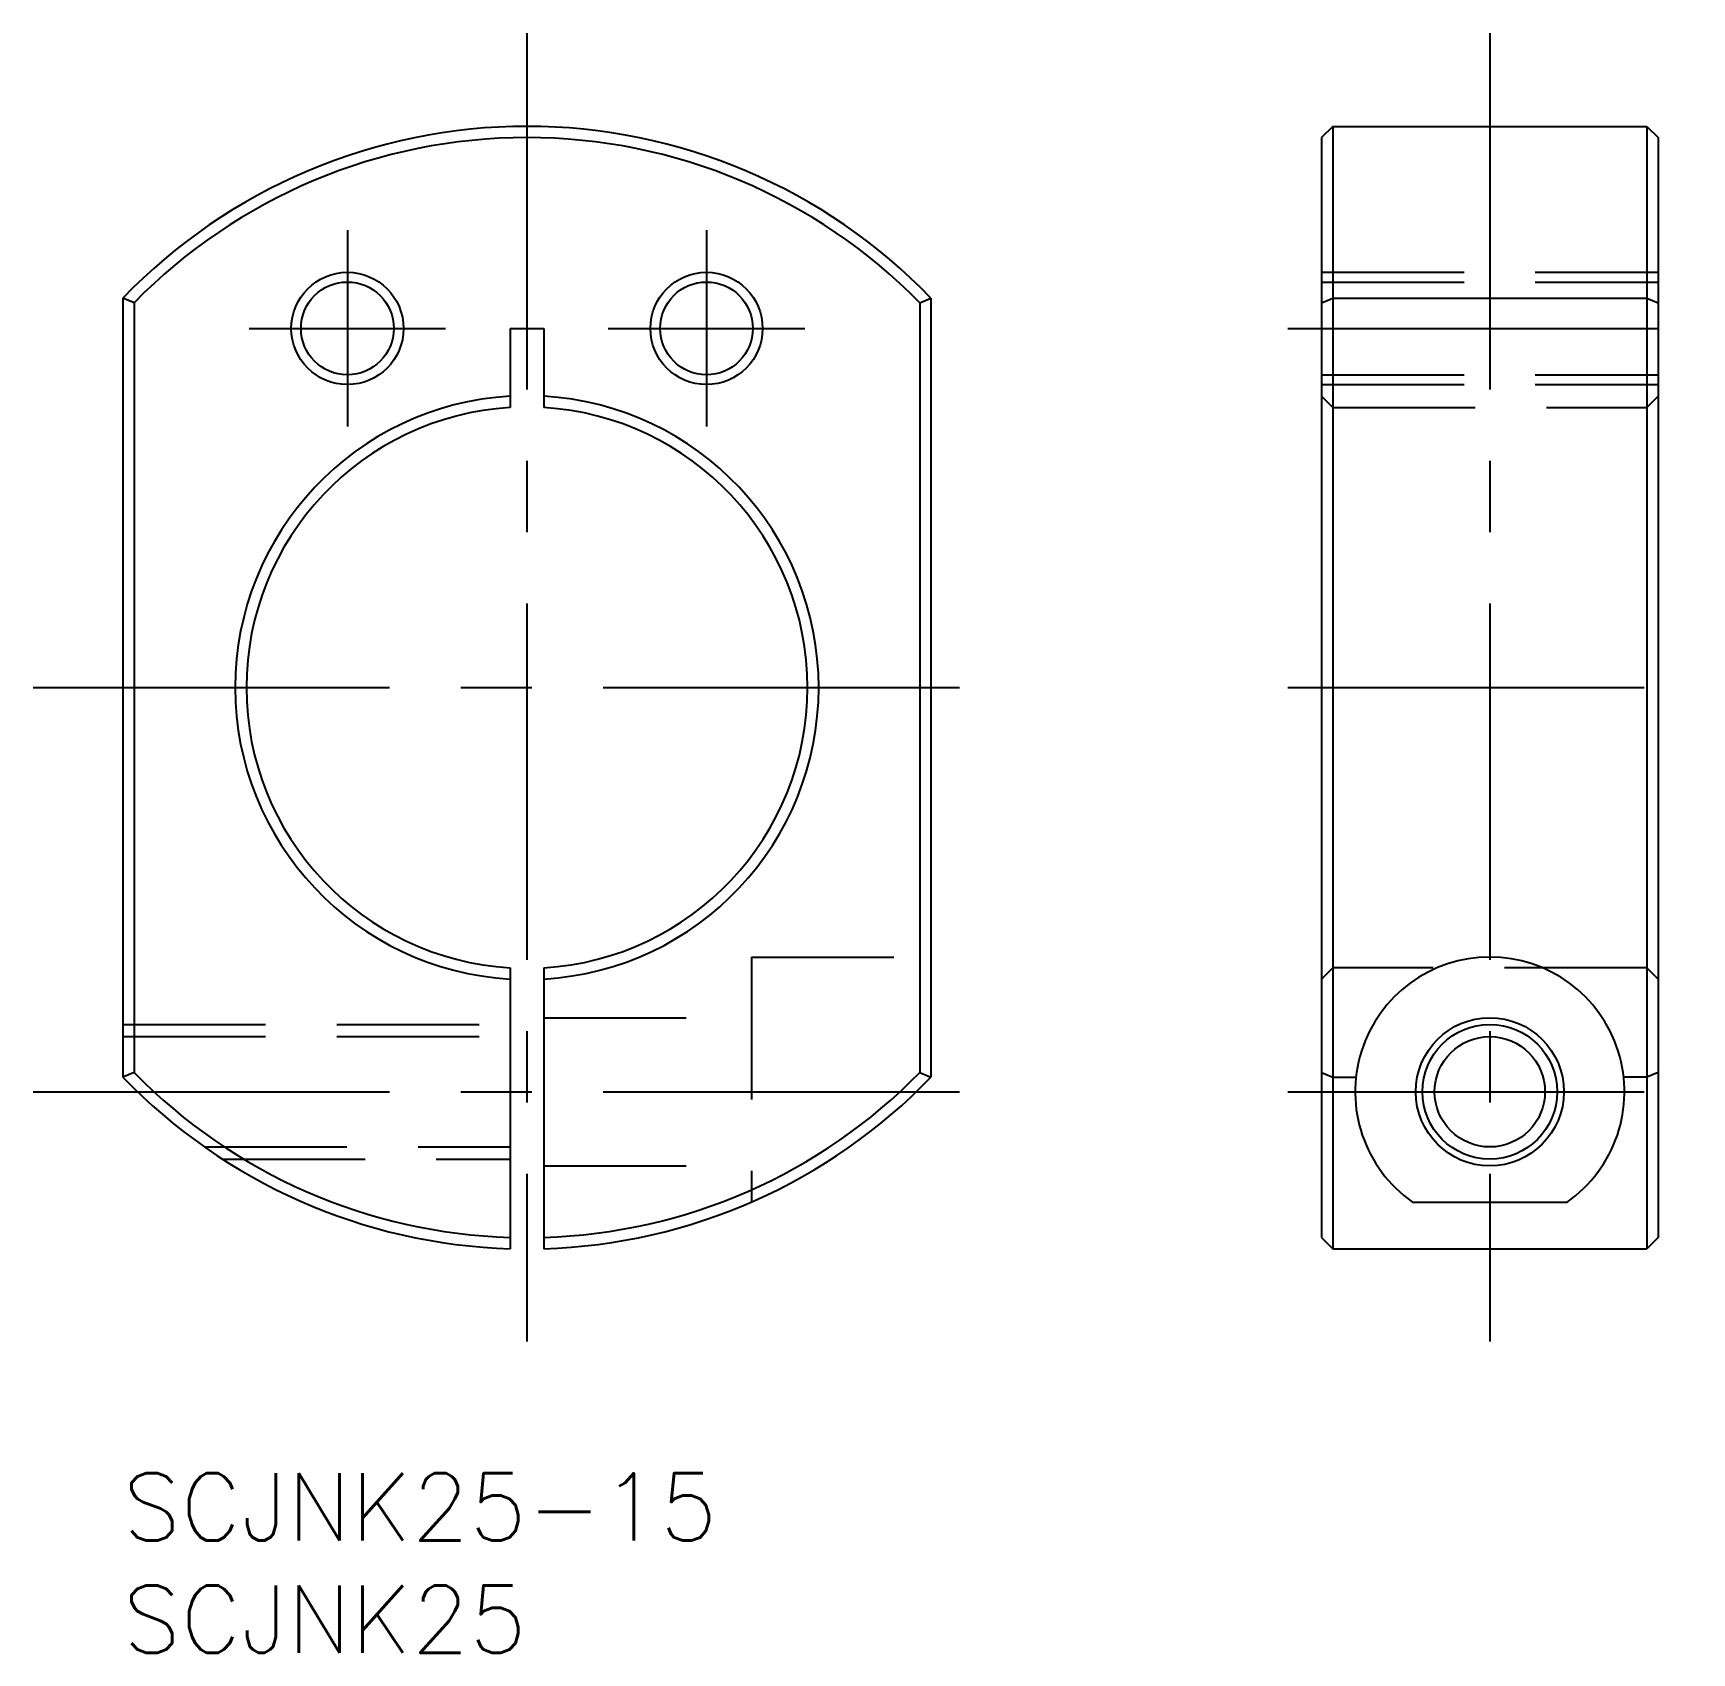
# Model space of a CAD drawing. Extents: x -4 to 69.9, y -8 to 64.1.
import ezdxf

# ---------------------------------------------------------------- set-up
doc = ezdxf.new("R2010")
doc.units = 0
doc.header["$LTSCALE"] = 0.5
doc.linetypes.add('CENTER', pattern=[50.8, 31.75, -6.35, 6.35, -6.35])
doc.linetypes.add('DASHED', pattern=[19.05, 12.7, -6.35])
for name, color, linetype in [('MSM_CENTER', 1, 'CENTER'), ('MSM_CONTINUOUS', 7, 'CONTINUOUS'), ('MSM_DASHED', 4, 'DASHED'), ('MSM_NARROW', 5, 'CONTINUOUS'), ('MSM_PART_NUMBER', 7, 'CONTINUOUS')]:
    doc.layers.add(name, color=color, linetype=linetype)
doc.styles.get("Standard").update_dxf_attribs({"font": 'txt.shx', "height": 3, "bigfont": 'bigfont.shx'})

# ---------------------------------------------------------------- blocks, each defined once
blk = doc.blocks.new('*U9')
at = {"layer": 'MSM_PART_NUMBER'}
blk.add_text('SCJNK25-15', height=3, dxfattribs=at).set_placement((0, -3))
blk = doc.blocks.new('*U10')
at = {"layer": 'MSM_PART_NUMBER'}
blk.add_text('SCJNK25', height=3, dxfattribs=at).set_placement((0, -8))

msp = doc.modelspace()

# ---------------------------------------------------------------- linework, layer by layer
at = {"layer": 'MSM_CENTER'}
for p, q in [((18, 64.139), (18, 5.862)), ((60.901, 64.139), (60.901, 5.862)), ((10, 55.365), (10, 46.613)), ((26, 55.365), (26, 46.613)), ((5.624, 50.989), (14.376, 50.989)), ((21.624, 50.989), (30.376, 50.989)), ((51.901, 50.989), (69.901, 50.989)), ((-4, 34.989), (40, 34.989)), ((51.901, 34.989), (69.901, 34.989)), ((-4, 16.989), (40, 16.989)), ((51.901, 16.989), (69.901, 16.989))]:
    msp.add_line(p, q, dxfattribs=at)
at = {"layer": 'MSM_CONTINUOUS'}
for p, q in [((53.901, 59.989), (53.401, 59.489)), ((53.901, 59.989), (67.901, 59.989)), ((53.901, 59.989), (53.901, 10)), ((67.901, 59.989), (68.401, 59.489)), ((67.901, 59.989), (67.901, 10)), ((53.401, 59.489), (53.401, 10.5)), ((68.401, 59.489), (68.401, 10.5)), ((0, 52.338), (0, 17.639)), ((0.5, 52.135), (0, 52.338)), ((0.5, 52.135), (0.5, 17.842)), ((35.5, 52.135), (36, 52.338)), ((35.5, 52.135), (35.5, 17.842)), ((36, 52.338), (36, 17.639)), ((53.401, 52.135), (53.901, 52.338)), ((53.901, 52.338), (67.901, 52.338)), ((67.901, 52.338), (68.401, 52.135)), ((17.25, 50.989), (18.75, 50.989)), ((17.25, 50.989), (17.25, 47.466)), ((18.75, 50.989), (18.75, 47.466)), ((17.25, 22.511), (17.25, 10)), ((18.75, 22.511), (18.75, 10)), ((0.5, 17.842), (0, 17.639)), ((35.5, 17.842), (36, 17.639)), ((53.401, 17.842), (53.901, 17.639)), ((68.401, 17.842), (67.901, 17.639)), ((53.901, 17.639), (54.937, 17.639)), ((67.901, 17.639), (66.866, 17.639)), ((57.457, 12.076), (64.345, 12.076)), ((53.401, 10.5), (53.901, 10)), ((68.401, 10.5), (67.901, 10)), ((53.901, 10), (67.901, 10))]:
    msp.add_line(p, q, dxfattribs=at)
for centre, radius in [((10, 50.989), 2.067), ((26, 50.989), 2.067), ((60.901, 16.989), 3.3), ((60.901, 16.989), 2.458)]:
    msp.add_circle(centre, radius, dxfattribs=at)
for centre, radius, start, end in [((18, 34.989), 25, 43.94552, 136.05448), ((18, 34.989), 24.5, 44.41531, 135.58469), ((18, 34.989), 13, 93.30736, 266.69264), ((18, 34.989), 12.5, 93.43981, 266.56019), ((18, 34.989), 13, 273.30736, 86.69264), ((18, 34.989), 12.5, 273.43981, 86.56019), ((60.901, 16.989), 6, 305.03385, 234.96615), ((18, 34.989), 24.5, 224.41531, 268.24577), ((18, 34.989), 24.5, 271.75423, 315.58469), ((18, 34.989), 25, 223.94552, 268.28087), ((18, 34.989), 25, 271.71913, 316.05448)]:
    msp.add_arc(centre, radius, start, end, dxfattribs=at)
at = {"layer": 'MSM_DASHED'}
for p, q in [((53.401, 53.489), (68.401, 53.489)), ((53.401, 53.056), (68.401, 53.056)), ((53.401, 50.989), (68.401, 50.989)), ((53.401, 48.922), (68.401, 48.922)), ((53.401, 48.489), (68.401, 48.489)), ((53.401, 47.967), (53.901, 47.466)), ((53.901, 47.466), (67.901, 47.466)), ((68.401, 47.967), (67.901, 47.466)), ((28, 22.989), (28, 12.076)), ((28, 22.989), (36, 22.989)), ((53.401, 22.01), (53.901, 22.511)), ((67.901, 22.511), (53.901, 22.511)), ((67.901, 22.511), (68.401, 22.01)), ((0, 19.989), (17.25, 19.989)), ((18.75, 20.289), (28, 20.289)), ((0, 19.447), (17.25, 19.447)), ((3.632, 14.53), (17.25, 14.53)), ((4.435, 13.989), (17.25, 13.989)), ((18.75, 13.689), (28, 13.689))]:
    msp.add_line(p, q, dxfattribs=at)
at = {"layer": 'MSM_NARROW'}
for centre, radius in [((10, 50.989), 2.5), ((26, 50.989), 2.5), ((60.901, 16.989), 3)]:
    msp.add_circle(centre, radius, dxfattribs=at)

# ---------------------------------------------------------------- block references
at = {"layer": 'MSM_CONTINUOUS'}
for name in ['*U9', '*U10']:
    msp.add_blockref(name, (0, 0), dxfattribs=at)

doc.saveas('drawing.dxf')
